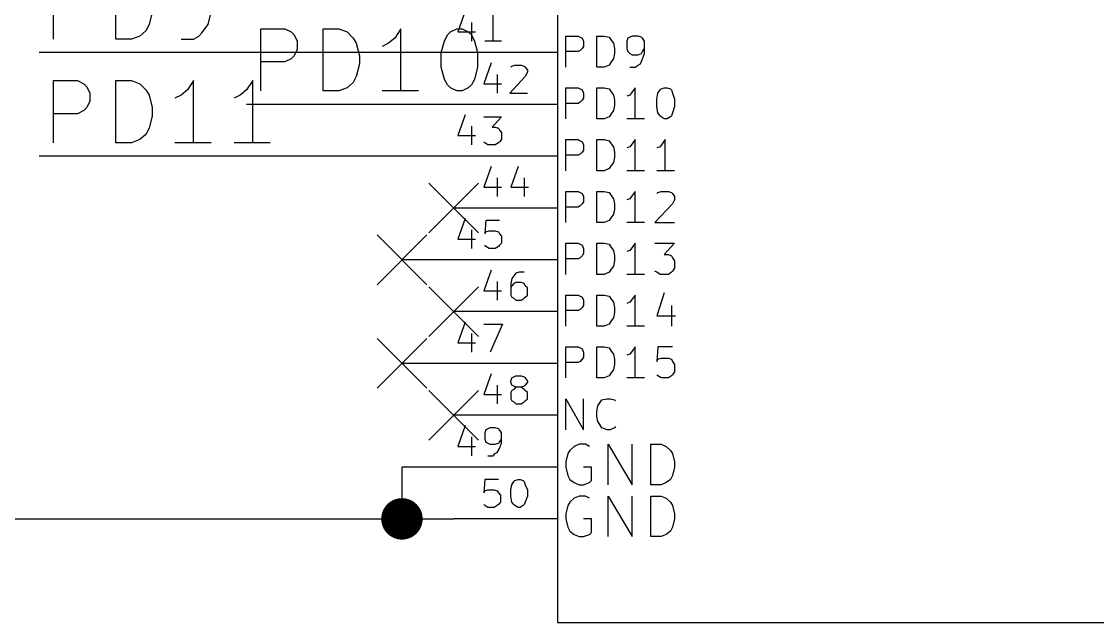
# Model space of a CAD drawing. Extents: x 10 to 287, y -200 to -10.
# Drawn here: x 32.59 to 58.95, y -148.59 to -133.86 of the extents above; entities that cross this region are included whole.
import ezdxf

# ---------------------------------------------------------------- set-up
doc = ezdxf.new("R2010")
doc.units = 0
doc.header["$MEASUREMENT"] = 0
doc.layers.add('BLACK', color=7, linetype='CONTINUOUS')

msp = doc.modelspace()

# ---------------------------------------------------------------- linework, layer by layer
at = {"layer": 'Black'}
for p, q in [((33.3756, -134.29), (33.3756, -132.766)), ((34.8996, -134.29), (34.8996, -132.766)), ((35.7886, -133.629), (35.7124, -133.934)), ((37.1602, -133.934), (37.2364, -133.629)), ((35.7124, -133.934), (35.6362, -134.087)), ((37.0078, -134.137), (37.1602, -133.934)), ((35.6362, -134.087), (35.4838, -134.214)), ((36.9316, -134.214), (37.0078, -134.137)), ((38.4556, -135.56), (38.4556, -134.036)), ((38.4556, -134.036), (39.0398, -134.036)), ((39.0398, -134.036), (39.1922, -134.112)), ((39.1922, -134.112), (39.2684, -134.188)), ((39.2684, -134.188), (39.3446, -134.341)), ((39.9796, -135.56), (39.9796, -134.036)), ((39.9796, -134.036), (40.3606, -134.036)), ((40.3606, -134.036), (40.5638, -134.112)), ((40.5638, -134.112), (40.7162, -134.264)), ((41.8846, -134.036), (41.7322, -134.264)), ((41.8846, -135.56), (41.8846, -134.036)), ((42.9514, -134.341), (43.0276, -134.188)), ((43.0276, -134.188), (43.1038, -134.112)), ((43.1038, -134.112), (43.2562, -134.036)), ((43.2562, -134.036), (43.3832, -134.036)), ((43.3832, -134.036), (43.5356, -134.112)), ((43.5356, -134.112), (43.6118, -134.188)), ((43.6118, -134.188), (43.688, -134.341)), ((35.2806, -134.29), (34.8996, -134.29)), ((35.4838, -134.214), (35.2806, -134.29)), ((36.4998, -134.29), (36.8046, -134.29)), ((36.8046, -134.29), (36.9316, -134.214)), ((39.3446, -134.341), (39.3446, -134.544)), ((40.7162, -134.264), (40.7924, -134.391)), ((40.7924, -134.391), (40.8686, -134.696)), ((41.5798, -134.391), (41.4274, -134.468)), ((41.7322, -134.264), (41.5798, -134.391)), ((42.8752, -134.62), (42.9514, -134.341)), ((43.688, -134.341), (43.7642, -134.62)), ((39.2684, -134.696), (39.1922, -134.772)), ((39.3446, -134.544), (39.2684, -134.696)), ((40.8686, -134.696), (40.8686, -134.899)), ((42.8752, -134.976), (42.8752, -134.62)), ((43.7642, -134.62), (43.7642, -134.976)), ((39.0398, -134.849), (38.4556, -134.849)), ((39.1922, -134.772), (39.0398, -134.849)), ((40.8686, -134.899), (40.7924, -135.204)), ((42.9514, -135.28), (42.8752, -134.976)), ((43.7642, -134.976), (43.688, -135.28)), ((40.7924, -135.204), (40.7162, -135.357)), ((33.3756, -136.83), (33.3756, -135.306)), ((33.3756, -135.306), (33.9598, -135.306)), ((33.9598, -135.306), (34.1122, -135.382)), ((34.1122, -135.382), (34.1884, -135.458)), ((34.1884, -135.458), (34.2646, -135.611)), ((34.8996, -136.83), (34.8996, -135.306)), ((34.8996, -135.306), (35.2806, -135.306)), ((35.2806, -135.306), (35.4838, -135.382)), ((35.4838, -135.382), (35.6362, -135.534)), ((36.8046, -135.306), (36.6522, -135.534)), ((36.8046, -136.83), (36.8046, -135.306)), ((38.2524, -135.306), (38.1, -135.534)), ((38.2524, -136.83), (38.2524, -135.306)), ((40.5638, -135.484), (40.3606, -135.56)), ((40.7162, -135.357), (40.5638, -135.484)), ((43.0276, -135.407), (42.9514, -135.28)), ((43.1038, -135.484), (43.0276, -135.407)), ((43.2562, -135.56), (43.1038, -135.484)), ((43.5356, -135.484), (43.3832, -135.56)), ((43.6118, -135.407), (43.5356, -135.484)), ((43.688, -135.28), (43.6118, -135.407)), ((34.2646, -135.611), (34.2646, -135.814)), ((35.6362, -135.534), (35.7124, -135.661)), ((35.7124, -135.661), (35.7886, -135.966)), ((36.4998, -135.661), (36.3474, -135.738)), ((36.6522, -135.534), (36.4998, -135.661)), ((37.9476, -135.661), (37.7952, -135.738)), ((38.1, -135.534), (37.9476, -135.661)), ((40.3606, -135.56), (39.9796, -135.56)), ((42.3164, -135.56), (41.4274, -135.56)), ((43.3832, -135.56), (43.2562, -135.56)), ((34.1122, -136.042), (33.9598, -136.119)), ((34.1884, -135.966), (34.1122, -136.042)), ((34.2646, -135.814), (34.1884, -135.966)), ((35.7886, -135.966), (35.7886, -136.169)), ((33.9598, -136.119), (33.3756, -136.119)), ((35.7886, -136.169), (35.7124, -136.474)), ((35.7124, -136.474), (35.6362, -136.627)), ((35.2806, -136.83), (34.8996, -136.83)), ((35.4838, -136.754), (35.2806, -136.83)), ((35.6362, -136.627), (35.4838, -136.754)), ((37.2364, -136.83), (36.3474, -136.83)), ((38.6842, -136.83), (37.7952, -136.83))]:
    msp.add_line(p, q, dxfattribs=at)
at = {"layer": 'Blue 2'}
for p, q in [((42.5704, -137.82), (43.7896, -139.04)), ((43.7896, -137.82), (42.5704, -139.04)), ((41.3004, -139.09), (42.5196, -140.31)), ((42.5196, -139.09), (41.3004, -140.31)), ((42.5704, -140.36), (43.7896, -141.58)), ((43.7896, -140.36), (42.5704, -141.58)), ((41.3004, -141.63), (42.5196, -142.85)), ((42.5196, -141.63), (41.3004, -142.85)), ((42.5704, -142.9), (43.7896, -144.12)), ((43.7896, -142.9), (42.5704, -144.12))]:
    msp.add_line(p, q, dxfattribs=at)
at = {"layer": 'Cyan 2'}
for p, q in [((45.9232, -134.976), (45.9232, -134.214)), ((45.9232, -134.214), (46.228, -134.214)), ((46.228, -134.214), (46.2788, -134.239)), ((46.2788, -134.239), (46.3296, -134.264)), ((46.3296, -134.264), (46.355, -134.341)), ((46.355, -134.341), (46.355, -134.468)), ((46.6852, -134.976), (46.6852, -134.214)), ((46.6852, -134.214), (46.863, -134.214)), ((46.863, -134.214), (46.99, -134.239)), ((46.99, -134.239), (47.0408, -134.315)), ((47.0408, -134.315), (47.0916, -134.391)), ((47.0916, -134.391), (47.117, -134.518)), ((47.4472, -134.264), (47.4218, -134.341)), ((47.4218, -134.341), (47.4218, -134.518)), ((47.498, -134.239), (47.4472, -134.264)), ((47.5488, -134.214), (47.498, -134.239)), ((47.7012, -134.214), (47.5488, -134.214)), ((47.7774, -134.239), (47.7012, -134.214)), ((47.8028, -134.264), (47.7774, -134.239)), ((47.8536, -134.341), (47.8028, -134.264)), ((47.8536, -134.645), (47.8536, -134.341)), ((46.228, -134.595), (45.9232, -134.595)), ((46.2788, -134.569), (46.228, -134.595)), ((46.3296, -134.518), (46.2788, -134.569)), ((46.355, -134.468), (46.3296, -134.518)), ((47.117, -134.645), (47.0916, -134.772)), ((47.117, -134.518), (47.117, -134.645)), ((47.4218, -134.518), (47.4472, -134.595)), ((47.4472, -134.595), (47.498, -134.645)), ((47.498, -134.645), (47.5488, -134.671)), ((47.5488, -134.671), (47.7012, -134.671)), ((47.7012, -134.671), (47.7774, -134.645)), ((47.7774, -134.645), (47.8028, -134.595)), ((47.8028, -134.595), (47.8536, -134.518)), ((47.8028, -134.772), (47.8536, -134.645)), ((46.863, -134.976), (46.6852, -134.976)), ((46.99, -134.925), (46.863, -134.976)), ((47.0408, -134.849), (46.99, -134.925)), ((47.0916, -134.772), (47.0408, -134.849)), ((47.498, -134.976), (47.625, -134.976)), ((47.625, -134.976), (47.7012, -134.925)), ((47.7012, -134.925), (47.752, -134.899)), ((47.752, -134.899), (47.8028, -134.772)), ((45.9232, -136.246), (45.9232, -135.484)), ((45.9232, -135.484), (46.228, -135.484)), ((46.228, -135.484), (46.2788, -135.509)), ((46.2788, -135.509), (46.3296, -135.534)), ((46.6852, -136.246), (46.6852, -135.484)), ((46.6852, -135.484), (46.863, -135.484)), ((46.863, -135.484), (46.99, -135.509)), ((46.99, -135.509), (47.0408, -135.585)), ((47.625, -135.484), (47.5488, -135.585)), ((47.625, -136.246), (47.625, -135.484)), ((48.2346, -135.534), (48.26, -135.509)), ((48.26, -135.509), (48.3362, -135.484)), ((48.3362, -135.484), (48.4124, -135.484)), ((48.4124, -135.484), (48.4886, -135.509)), ((48.4886, -135.509), (48.514, -135.534)), ((46.3296, -135.534), (46.355, -135.611)), ((46.355, -135.738), (46.3296, -135.788)), ((46.355, -135.611), (46.355, -135.738)), ((47.0408, -135.585), (47.0916, -135.661)), ((47.0916, -135.661), (47.117, -135.788)), ((47.498, -135.661), (47.4218, -135.687)), ((47.5488, -135.585), (47.498, -135.661)), ((48.1584, -135.763), (48.1838, -135.611)), ((48.1584, -135.941), (48.1584, -135.763)), ((48.1838, -135.611), (48.2346, -135.534)), ((48.514, -135.534), (48.5394, -135.611)), ((48.5394, -135.611), (48.5902, -135.763)), ((48.5902, -135.763), (48.5902, -135.941)), ((46.228, -135.865), (45.9232, -135.865)), ((46.2788, -135.839), (46.228, -135.865)), ((46.3296, -135.788), (46.2788, -135.839)), ((47.0916, -136.042), (47.0408, -136.119)), ((47.117, -135.915), (47.0916, -136.042)), ((47.117, -135.788), (47.117, -135.915)), ((48.1838, -136.093), (48.1584, -135.941)), ((48.5902, -135.941), (48.5394, -136.093)), ((46.863, -136.246), (46.6852, -136.246)), ((46.99, -136.195), (46.863, -136.246)), ((47.0408, -136.119), (46.99, -136.195)), ((47.8536, -136.246), (47.4218, -136.246)), ((48.2346, -136.169), (48.1838, -136.093)), ((48.26, -136.195), (48.2346, -136.169)), ((48.3362, -136.246), (48.26, -136.195)), ((48.4124, -136.246), (48.3362, -136.246)), ((48.4886, -136.195), (48.4124, -136.246)), ((48.514, -136.169), (48.4886, -136.195)), ((48.5394, -136.093), (48.514, -136.169)), ((45.9232, -137.516), (45.9232, -136.754)), ((45.9232, -136.754), (46.228, -136.754)), ((46.228, -136.754), (46.2788, -136.779)), ((46.2788, -136.779), (46.3296, -136.804)), ((46.3296, -136.804), (46.355, -136.881)), ((46.6852, -137.516), (46.6852, -136.754)), ((46.6852, -136.754), (46.863, -136.754)), ((46.863, -136.754), (46.99, -136.779)), ((46.99, -136.779), (47.0408, -136.855)), ((47.625, -136.754), (47.5488, -136.855)), ((47.625, -137.516), (47.625, -136.754)), ((48.3616, -136.754), (48.2854, -136.855)), ((48.3616, -137.516), (48.3616, -136.754)), ((46.3296, -137.058), (46.2788, -137.109)), ((46.355, -137.008), (46.3296, -137.058)), ((46.355, -136.881), (46.355, -137.008)), ((47.0408, -136.855), (47.0916, -136.931)), ((47.0916, -136.931), (47.117, -137.058)), ((47.117, -137.058), (47.117, -137.185)), ((47.498, -136.931), (47.4218, -136.957)), ((47.5488, -136.855), (47.498, -136.931)), ((48.2346, -136.931), (48.1584, -136.957)), ((48.2854, -136.855), (48.2346, -136.931)), ((46.228, -137.135), (45.9232, -137.135)), ((46.2788, -137.109), (46.228, -137.135)), ((47.0916, -137.312), (47.0408, -137.389)), ((47.117, -137.185), (47.0916, -137.312)), ((46.863, -137.516), (46.6852, -137.516)), ((46.99, -137.465), (46.863, -137.516)), ((47.0408, -137.389), (46.99, -137.465)), ((47.8536, -137.516), (47.4218, -137.516)), ((48.5902, -137.516), (48.1584, -137.516)), ((45.9232, -138.786), (45.9232, -138.024)), ((45.9232, -138.024), (46.228, -138.024)), ((46.228, -138.024), (46.2788, -138.049)), ((46.2788, -138.049), (46.3296, -138.074)), ((46.3296, -138.074), (46.355, -138.151)), ((46.355, -138.151), (46.355, -138.278)), ((46.6852, -138.786), (46.6852, -138.024)), ((46.6852, -138.024), (46.863, -138.024)), ((46.863, -138.024), (46.99, -138.049)), ((46.99, -138.049), (47.0408, -138.125)), ((47.0408, -138.125), (47.0916, -138.201)), ((47.5488, -138.125), (47.498, -138.201)), ((47.625, -138.024), (47.5488, -138.125)), ((47.625, -138.786), (47.625, -138.024)), ((48.1584, -138.074), (48.1838, -138.049)), ((48.1838, -138.049), (48.26, -138.024)), ((48.26, -138.024), (48.4378, -138.024)), ((48.4378, -138.024), (48.514, -138.049)), ((48.514, -138.049), (48.5394, -138.074)), ((48.5394, -138.074), (48.5902, -138.151)), ((48.5902, -138.151), (48.5902, -138.227)), ((46.228, -138.405), (45.9232, -138.405)), ((46.2788, -138.379), (46.228, -138.405)), ((46.3296, -138.328), (46.2788, -138.379)), ((46.355, -138.278), (46.3296, -138.328)), ((47.0916, -138.201), (47.117, -138.328)), ((47.117, -138.328), (47.117, -138.455)), ((47.498, -138.201), (47.4218, -138.227)), ((48.5394, -138.328), (48.1076, -138.786)), ((48.5902, -138.227), (48.5394, -138.328)), ((47.0408, -138.659), (46.99, -138.735)), ((47.0916, -138.582), (47.0408, -138.659)), ((47.117, -138.455), (47.0916, -138.582)), ((46.863, -138.786), (46.6852, -138.786)), ((46.99, -138.735), (46.863, -138.786)), ((47.8536, -138.786), (47.4218, -138.786)), ((48.1076, -138.786), (48.5902, -138.786)), ((45.9232, -140.056), (45.9232, -139.294)), ((45.9232, -139.294), (46.228, -139.294)), ((46.228, -139.294), (46.2788, -139.319)), ((46.2788, -139.319), (46.3296, -139.344)), ((46.3296, -139.344), (46.355, -139.421)), ((46.355, -139.421), (46.355, -139.548)), ((46.6852, -140.056), (46.6852, -139.294)), ((46.6852, -139.294), (46.863, -139.294)), ((46.863, -139.294), (46.99, -139.319)), ((46.99, -139.319), (47.0408, -139.395)), ((47.0408, -139.395), (47.0916, -139.471)), ((47.0916, -139.471), (47.117, -139.598)), ((47.498, -139.471), (47.4218, -139.497)), ((47.5488, -139.395), (47.498, -139.471)), ((47.625, -139.294), (47.5488, -139.395)), ((47.625, -140.056), (47.625, -139.294)), ((48.1076, -139.294), (48.5902, -139.294)), ((48.5902, -139.294), (48.3362, -139.573)), ((46.228, -139.675), (45.9232, -139.675)), ((46.2788, -139.649), (46.228, -139.675)), ((46.3296, -139.598), (46.2788, -139.649)), ((46.355, -139.548), (46.3296, -139.598)), ((47.117, -139.725), (47.0916, -139.852)), ((47.117, -139.598), (47.117, -139.725)), ((48.3362, -139.573), (48.4378, -139.573)), ((48.4378, -139.573), (48.514, -139.598)), ((48.514, -139.598), (48.5394, -139.649)), ((48.5394, -139.649), (48.5902, -139.725)), ((48.5902, -139.725), (48.5902, -139.903)), ((47.0408, -139.929), (46.99, -140.005)), ((47.0916, -139.852), (47.0408, -139.929)), ((48.1584, -140.005), (48.1076, -139.979)), ((48.5394, -139.979), (48.514, -140.005)), ((48.5902, -139.903), (48.5394, -139.979)), ((46.863, -140.056), (46.6852, -140.056)), ((46.99, -140.005), (46.863, -140.056)), ((47.8536, -140.056), (47.4218, -140.056)), ((48.2346, -140.056), (48.1584, -140.005)), ((48.4378, -140.056), (48.2346, -140.056)), ((48.514, -140.005), (48.4378, -140.056)), ((48.3362, -140.513), (48.1584, -141.072)), ((45.9232, -141.326), (45.9232, -140.564)), ((45.9232, -140.564), (46.228, -140.564)), ((46.228, -140.564), (46.2788, -140.589)), ((46.2788, -140.589), (46.3296, -140.614)), ((46.3296, -140.614), (46.355, -140.691)), ((46.355, -140.691), (46.355, -140.818)), ((46.6852, -141.326), (46.6852, -140.564)), ((46.6852, -140.564), (46.863, -140.564)), ((46.863, -140.564), (46.99, -140.589)), ((46.99, -140.589), (47.0408, -140.665)), ((47.0408, -140.665), (47.0916, -140.741)), ((47.0916, -140.741), (47.117, -140.868)), ((47.498, -140.741), (47.4218, -140.767)), ((47.5488, -140.665), (47.498, -140.741)), ((47.625, -140.564), (47.5488, -140.665)), ((47.625, -141.326), (47.625, -140.564)), ((46.228, -140.945), (45.9232, -140.945)), ((46.2788, -140.919), (46.228, -140.945)), ((46.3296, -140.868), (46.2788, -140.919)), ((46.355, -140.818), (46.3296, -140.868)), ((47.117, -140.995), (47.0916, -141.122)), ((47.117, -140.868), (47.117, -140.995)), ((48.514, -140.818), (48.514, -141.326)), ((46.99, -141.275), (46.863, -141.326)), ((47.0408, -141.199), (46.99, -141.275)), ((47.0916, -141.122), (47.0408, -141.199)), ((48.1584, -141.072), (48.6156, -141.072)), ((46.863, -141.326), (46.6852, -141.326)), ((47.8536, -141.326), (47.4218, -141.326)), ((45.9232, -142.596), (45.9232, -141.834)), ((45.9232, -141.834), (46.228, -141.834)), ((46.228, -141.834), (46.2788, -141.859)), ((46.6852, -142.596), (46.6852, -141.834)), ((46.6852, -141.834), (46.863, -141.834)), ((46.863, -141.834), (46.99, -141.859)), ((47.625, -141.834), (47.5488, -141.935)), ((47.625, -142.596), (47.625, -141.834)), ((48.1838, -141.834), (48.1584, -142.189)), ((48.5394, -141.834), (48.1838, -141.834)), ((46.2788, -141.859), (46.3296, -141.884)), ((46.3296, -141.884), (46.355, -141.961)), ((46.355, -142.088), (46.3296, -142.138)), ((46.355, -141.961), (46.355, -142.088)), ((46.99, -141.859), (47.0408, -141.935)), ((47.0408, -141.935), (47.0916, -142.011)), ((47.0916, -142.011), (47.117, -142.138)), ((47.498, -142.011), (47.4218, -142.037)), ((47.5488, -141.935), (47.498, -142.011)), ((46.228, -142.215), (45.9232, -142.215)), ((46.2788, -142.189), (46.228, -142.215)), ((46.3296, -142.138), (46.2788, -142.189)), ((47.117, -142.265), (47.0916, -142.392)), ((47.117, -142.138), (47.117, -142.265)), ((48.1584, -142.189), (48.1838, -142.138)), ((48.1838, -142.138), (48.26, -142.113)), ((48.26, -142.113), (48.4378, -142.113)), ((48.4378, -142.113), (48.514, -142.138)), ((48.514, -142.138), (48.5394, -142.189)), ((48.5394, -142.189), (48.5902, -142.265)), ((48.5902, -142.265), (48.5902, -142.443)), ((46.863, -142.596), (46.6852, -142.596)), ((46.99, -142.545), (46.863, -142.596)), ((47.0408, -142.469), (46.99, -142.545)), ((47.0916, -142.392), (47.0408, -142.469)), ((47.8536, -142.596), (47.4218, -142.596)), ((48.1838, -142.545), (48.1584, -142.519)), ((48.26, -142.596), (48.1838, -142.545)), ((48.4378, -142.596), (48.26, -142.596)), ((48.514, -142.545), (48.4378, -142.596)), ((48.5394, -142.519), (48.514, -142.545)), ((48.5902, -142.443), (48.5394, -142.519)), ((45.9232, -143.866), (45.9232, -143.104)), ((45.9232, -143.104), (46.355, -143.866)), ((46.355, -143.866), (46.355, -143.104)), ((46.7614, -143.205), (46.8122, -143.129)), ((46.8122, -143.129), (46.9392, -143.104)), ((46.9392, -143.104), (47.0154, -143.104)), ((47.0154, -143.104), (47.117, -143.129)), ((47.117, -143.129), (47.1424, -143.154)), ((46.6852, -143.408), (46.7106, -143.281)), ((46.6852, -143.535), (46.6852, -143.408)), ((46.7106, -143.281), (46.7614, -143.205)), ((46.7106, -143.662), (46.6852, -143.535)), ((46.7614, -143.739), (46.7106, -143.662)), ((46.8122, -143.815), (46.7614, -143.739)), ((46.9392, -143.866), (46.8122, -143.815)), ((47.0154, -143.866), (46.9392, -143.866)), ((47.117, -143.815), (47.0154, -143.866)), ((47.1424, -143.789), (47.117, -143.815)), ((45.974, -144.45), (45.9232, -144.653)), ((46.0248, -144.374), (45.974, -144.45)), ((46.1264, -144.272), (46.0248, -144.374)), ((46.2534, -144.221), (46.1264, -144.272)), ((46.4058, -144.221), (46.2534, -144.221)), ((46.5074, -144.272), (46.4058, -144.221)), ((46.9646, -145.212), (46.9646, -144.221)), ((46.9646, -144.221), (47.5488, -145.212)), ((47.5488, -145.212), (47.5488, -144.221)), ((48.006, -145.212), (48.006, -144.221)), ((48.006, -144.221), (48.26, -144.221)), ((48.26, -144.221), (48.387, -144.272)), ((48.387, -144.272), (48.4886, -144.374)), ((48.4886, -144.374), (48.5394, -144.45)), ((48.5394, -144.45), (48.5902, -144.653)), ((45.9232, -144.653), (45.9232, -144.78)), ((48.5902, -144.653), (48.5902, -144.78)), ((45.9232, -144.78), (45.974, -144.983)), ((45.974, -144.983), (46.0248, -145.085)), ((46.5582, -144.78), (46.355, -144.78)), ((46.5582, -145.11), (46.5582, -144.78)), ((48.5394, -144.983), (48.4886, -145.085)), ((48.5902, -144.78), (48.5394, -144.983)), ((46.0248, -145.085), (46.1264, -145.161)), ((46.1264, -145.161), (46.2534, -145.212)), ((46.2534, -145.212), (46.355, -145.212)), ((46.355, -145.212), (46.5074, -145.161)), ((46.5074, -145.161), (46.5582, -145.11)), ((48.26, -145.212), (48.006, -145.212)), ((48.387, -145.161), (48.26, -145.212)), ((48.4886, -145.085), (48.387, -145.161)), ((46.2534, -145.491), (46.1264, -145.542)), ((46.4058, -145.491), (46.2534, -145.491)), ((46.5074, -145.542), (46.4058, -145.491)), ((46.9646, -146.482), (46.9646, -145.491)), ((46.9646, -145.491), (47.5488, -146.482)), ((47.5488, -146.482), (47.5488, -145.491)), ((48.006, -146.482), (48.006, -145.491)), ((48.006, -145.491), (48.26, -145.491)), ((48.26, -145.491), (48.387, -145.542)), ((45.974, -145.72), (45.9232, -145.923)), ((46.0248, -145.644), (45.974, -145.72)), ((46.1264, -145.542), (46.0248, -145.644)), ((48.387, -145.542), (48.4886, -145.644)), ((48.4886, -145.644), (48.5394, -145.72)), ((48.5394, -145.72), (48.5902, -145.923)), ((45.9232, -145.923), (45.9232, -146.05)), ((45.9232, -146.05), (45.974, -146.253)), ((46.5582, -146.05), (46.355, -146.05)), ((46.5582, -146.38), (46.5582, -146.05)), ((48.5902, -146.05), (48.5394, -146.253)), ((48.5902, -145.923), (48.5902, -146.05)), ((45.974, -146.253), (46.0248, -146.355)), ((48.5394, -146.253), (48.4886, -146.355)), ((46.0248, -146.355), (46.1264, -146.431)), ((46.1264, -146.431), (46.2534, -146.482)), ((46.2534, -146.482), (46.355, -146.482)), ((46.355, -146.482), (46.5074, -146.431)), ((46.5074, -146.431), (46.5582, -146.38)), ((48.26, -146.482), (48.006, -146.482)), ((48.387, -146.431), (48.26, -146.482)), ((48.4886, -146.355), (48.387, -146.431))]:
    msp.add_line(p, q, dxfattribs=at)
at = {"layer": 'Green 2'}
for p, q in [((41.91, -134.62), (33.02, -134.62)), ((43.18, -135.89), (38.1, -135.89)), ((41.91, -137.16), (33.02, -137.16)), ((41.91, -144.78), (41.91, -146.05)), ((27.94, -146.05), (43.18, -146.05))]:
    msp.add_line(p, q, dxfattribs=at)
at = {"layer": 'Green 2', "const_width": 0.508}
msp.add_lwpolyline([(41.656, -146.05, 1), (42.164, -146.05, 1)], format="xyb", close=True, dxfattribs=at)
at = {"layer": 'Red 2'}
for p, q in [((45.72, -82.55), (45.72, -148.59)), ((43.4594, -133.604), (43.2816, -134.112)), ((44.1452, -134.341), (44.1452, -133.655)), ((43.6118, -133.883), (43.6118, -134.341)), ((43.2816, -134.112), (43.7134, -134.112)), ((44.3484, -134.341), (43.942, -134.341)), ((45.72, -134.62), (41.91, -134.62)), ((44.0944, -134.874), (43.9166, -135.382)), ((44.577, -134.976), (44.6024, -134.95)), ((44.6024, -134.95), (44.6786, -134.925)), ((44.6786, -134.925), (44.831, -134.925)), ((44.831, -134.925), (44.9072, -134.95)), ((44.9072, -134.95), (44.9326, -134.976)), ((44.9326, -134.976), (44.9834, -135.052)), ((44.2468, -135.153), (44.2468, -135.611)), ((44.9326, -135.204), (44.5516, -135.611)), ((44.9834, -135.103), (44.9326, -135.204)), ((44.9834, -135.052), (44.9834, -135.103)), ((43.9166, -135.382), (44.3484, -135.382)), ((44.5516, -135.611), (44.9834, -135.611)), ((45.72, -135.89), (43.18, -135.89)), ((43.4594, -136.144), (43.2816, -136.652)), ((43.9166, -136.195), (44.3484, -136.195)), ((44.3484, -136.195), (44.1198, -136.449)), ((43.6118, -136.423), (43.6118, -136.881)), ((44.1198, -136.449), (44.196, -136.449)), ((44.196, -136.449), (44.2722, -136.474)), ((44.2722, -136.474), (44.2976, -136.525)), ((44.2976, -136.525), (44.3484, -136.576)), ((43.2816, -136.652), (43.7134, -136.652)), ((43.942, -136.83), (43.9166, -136.804)), ((44.0182, -136.881), (43.942, -136.83)), ((44.2722, -136.83), (44.196, -136.881)), ((44.2976, -136.804), (44.2722, -136.83)), ((44.3484, -136.754), (44.2976, -136.804)), ((44.3484, -136.576), (44.3484, -136.754)), ((44.196, -136.881), (44.0182, -136.881)), ((45.72, -137.16), (41.91, -137.16)), ((44.0944, -137.414), (43.9166, -137.922)), ((44.7548, -137.414), (44.577, -137.922)), ((44.2468, -137.693), (44.2468, -138.151)), ((44.9072, -137.693), (44.9072, -138.151)), ((43.9166, -137.922), (44.3484, -137.922)), ((44.577, -137.922), (45.0088, -137.922)), ((45.72, -138.43), (43.18, -138.43)), ((43.4594, -138.684), (43.2816, -139.192)), ((43.9674, -138.735), (43.942, -139.065)), ((44.2976, -138.735), (43.9674, -138.735)), ((43.2816, -139.192), (43.7134, -139.192)), ((43.6118, -138.963), (43.6118, -139.421)), ((43.942, -139.065), (43.9674, -139.014)), ((43.9674, -139.014), (44.0436, -138.989)), ((44.0436, -138.989), (44.196, -138.989)), ((44.196, -138.989), (44.2722, -139.014)), ((44.2722, -139.014), (44.2976, -139.065)), ((44.2976, -139.065), (44.3484, -139.116)), ((44.3484, -139.116), (44.3484, -139.294)), ((43.9674, -139.37), (43.942, -139.344)), ((44.0436, -139.421), (43.9674, -139.37)), ((44.196, -139.421), (44.0436, -139.421)), ((44.2722, -139.37), (44.196, -139.421)), ((44.2976, -139.344), (44.2722, -139.37)), ((44.3484, -139.294), (44.2976, -139.344)), ((45.72, -139.7), (41.91, -139.7)), ((44.0944, -139.954), (43.9166, -140.462)), ((44.2468, -140.233), (44.2468, -140.691)), ((44.6024, -140.157), (44.577, -140.284)), ((44.6786, -140.056), (44.6024, -140.157)), ((44.704, -140.259), (44.6532, -140.284)), ((44.704, -140.03), (44.6786, -140.056)), ((44.7802, -140.005), (44.704, -140.03)), ((44.831, -140.259), (44.704, -140.259)), ((44.9072, -140.005), (44.7802, -140.005)), ((44.9072, -140.284), (44.831, -140.259)), ((43.9166, -140.462), (44.3484, -140.462)), ((44.577, -140.284), (44.577, -140.564)), ((44.6024, -140.335), (44.577, -140.386)), ((44.6532, -140.284), (44.6024, -140.335)), ((44.9326, -140.335), (44.9072, -140.284)), ((44.9834, -140.386), (44.9326, -140.335)), ((44.9834, -140.564), (44.9834, -140.386)), ((44.577, -140.564), (44.6024, -140.614)), ((44.6024, -140.614), (44.6532, -140.64)), ((44.6532, -140.64), (44.704, -140.691)), ((44.704, -140.691), (44.831, -140.691)), ((44.831, -140.691), (44.9072, -140.64)), ((44.9072, -140.64), (44.9326, -140.614)), ((44.9326, -140.614), (44.9834, -140.564)), ((45.72, -140.97), (43.18, -140.97)), ((43.4594, -141.224), (43.2816, -141.732)), ((43.9166, -141.275), (44.3738, -141.275)), ((44.3738, -141.275), (44.069, -141.961)), ((43.6118, -141.503), (43.6118, -141.961)), ((43.2816, -141.732), (43.7134, -141.732)), ((45.72, -142.24), (41.91, -142.24)), ((44.0944, -142.494), (43.9166, -143.002)), ((44.577, -142.672), (44.6024, -142.596)), ((44.6024, -142.596), (44.6532, -142.57)), ((44.6532, -142.57), (44.704, -142.545)), ((44.704, -142.545), (44.831, -142.545)), ((44.831, -142.545), (44.9072, -142.57)), ((44.9072, -142.57), (44.9326, -142.596)), ((44.9326, -142.596), (44.9834, -142.672)), ((44.2468, -142.773), (44.2468, -143.231)), ((44.577, -142.697), (44.577, -142.672)), ((44.6024, -142.773), (44.577, -142.697)), ((44.6532, -142.799), (44.6024, -142.773)), ((44.6532, -142.875), (44.6024, -142.9)), ((44.704, -142.824), (44.6532, -142.799)), ((44.704, -142.824), (44.6532, -142.875)), ((44.831, -142.824), (44.704, -142.824)), ((44.9072, -142.799), (44.831, -142.824)), ((44.9072, -142.875), (44.831, -142.824)), ((44.9326, -142.773), (44.9072, -142.799)), ((44.9326, -142.9), (44.9072, -142.875)), ((44.9834, -142.697), (44.9326, -142.773)), ((44.9834, -142.672), (44.9834, -142.697)), ((43.9166, -143.002), (44.3484, -143.002)), ((44.6024, -142.9), (44.577, -142.951)), ((44.577, -142.951), (44.577, -143.104)), ((44.577, -143.104), (44.6024, -143.154)), ((44.6024, -143.154), (44.6532, -143.18)), ((44.9072, -143.18), (44.9326, -143.154)), ((44.9834, -142.951), (44.9326, -142.9)), ((44.9326, -143.154), (44.9834, -143.104)), ((44.9834, -143.104), (44.9834, -142.951)), ((44.6532, -143.18), (44.704, -143.231)), ((44.704, -143.231), (44.831, -143.231)), ((44.831, -143.231), (44.9072, -143.18)), ((45.72, -143.51), (43.18, -143.51)), ((43.4594, -143.764), (43.2816, -144.272)), ((43.9674, -143.866), (43.942, -143.942)), ((43.942, -143.942), (43.942, -144.094)), ((44.0182, -143.84), (43.9674, -143.866)), ((44.069, -143.815), (44.0182, -143.84)), ((44.196, -143.815), (44.069, -143.815)), ((44.2722, -143.84), (44.196, -143.815)), ((44.2976, -143.866), (44.2722, -143.84)), ((44.3484, -143.942), (44.2976, -143.866)), ((44.3484, -144.196), (44.3484, -143.942)), ((43.6118, -144.043), (43.6118, -144.501)), ((43.942, -144.094), (43.9674, -144.17)), ((43.9674, -144.17), (44.0182, -144.196)), ((44.0182, -144.196), (44.069, -144.221)), ((44.196, -144.221), (44.2722, -144.196)), ((44.2722, -144.196), (44.2976, -144.17)), ((44.2976, -144.17), (44.3484, -144.094)), ((44.2976, -144.323), (44.3484, -144.196)), ((43.2816, -144.272), (43.7134, -144.272)), ((44.069, -144.221), (44.196, -144.221)), ((44.1452, -144.501), (44.196, -144.45)), ((44.196, -144.45), (44.2468, -144.424)), ((44.2468, -144.424), (44.2976, -144.323)), ((44.0182, -144.501), (44.1452, -144.501)), ((45.72, -144.78), (41.91, -144.78)), ((43.942, -145.085), (43.9166, -145.415)), ((44.2722, -145.085), (43.942, -145.085)), ((44.577, -145.339), (44.6024, -145.212)), ((44.6024, -145.212), (44.6532, -145.136)), ((44.6532, -145.136), (44.6786, -145.11)), ((44.6786, -145.11), (44.7548, -145.085)), ((44.7548, -145.085), (44.8056, -145.085)), ((44.8056, -145.085), (44.8818, -145.11)), ((44.8818, -145.11), (44.9072, -145.136)), ((44.9072, -145.136), (44.9326, -145.212)), ((44.9326, -145.212), (44.9834, -145.339)), ((43.9166, -145.415), (43.942, -145.364)), ((43.942, -145.364), (44.0182, -145.339)), ((44.0182, -145.339), (44.1706, -145.339)), ((44.1706, -145.339), (44.2468, -145.364)), ((44.2468, -145.364), (44.2722, -145.415)), ((44.2722, -145.415), (44.323, -145.466)), ((44.323, -145.466), (44.323, -145.644)), ((44.577, -145.491), (44.577, -145.339)), ((44.6024, -145.644), (44.577, -145.491)), ((44.9834, -145.491), (44.9326, -145.644)), ((44.9834, -145.339), (44.9834, -145.491)), ((43.942, -145.72), (43.9166, -145.694)), ((44.0182, -145.771), (43.942, -145.72)), ((44.1706, -145.771), (44.0182, -145.771)), ((44.2468, -145.72), (44.1706, -145.771)), ((44.2722, -145.694), (44.2468, -145.72)), ((44.323, -145.644), (44.2722, -145.694)), ((44.6532, -145.694), (44.6024, -145.644)), ((44.6786, -145.72), (44.6532, -145.694)), ((44.7548, -145.771), (44.6786, -145.72)), ((44.8056, -145.771), (44.7548, -145.771)), ((44.8818, -145.72), (44.8056, -145.771)), ((44.9072, -145.694), (44.8818, -145.72)), ((44.9326, -145.644), (44.9072, -145.694)), ((45.72, -146.05), (43.18, -146.05)), ((45.72, -148.59), (66.04, -148.59))]:
    msp.add_line(p, q, dxfattribs=at)

doc.saveas('drawing.dxf')
